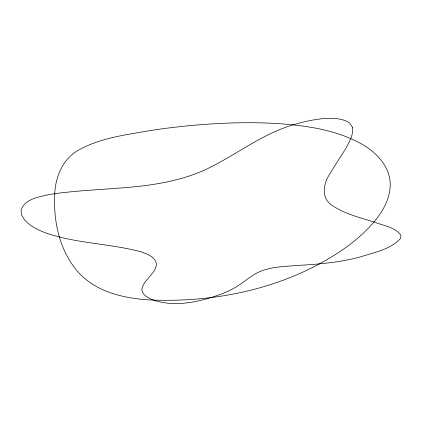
<?xml version="1.0" encoding="UTF-8"?>
<svg xmlns="http://www.w3.org/2000/svg" width="422" height="422" viewBox="0 0 422 422"><rect width="100%" height="100%" fill="white"/><g stroke="black" fill="none" stroke-linecap="round" stroke-linejoin="round"><path stroke-width="0.63" d="M352.512 127.391C353.52 135.056 349.321 141.913 345.818 148.38C340.849 156.583 335.432 164.501 330.516 172.74C323.394 182.984 320.229 198.361 332.842 205.883C345.692 214.376 360.958 217.815 375.438 222.468C384.078 225.918 395.235 227.136 400.9 235.281L400.647 238.272C390.35 249.782 373.723 252.525 359.639 257.135C340.037 262.299 319.786 264.177 299.609 265.322C285.541 266.504 270.75 266.329 257.747 272.554C250.483 276.246 244.401 281.754 237.539 286.074A110.728 36.171 -2.5 0 1 220.558 294.34C199.559 301.872 176.011 307.295 154.109 300.358C149.035 298.349 141.929 295.469 141.866 289.033C142.61 284.623 145.79 281.247 148.533 277.924C151.909 273.794 156.425 269.574 156.388 263.834C155.09 256.502 146.766 253.949 140.705 251.723C109.403 243.394 76.266 243.599 45.523 232.844A86.795 33.892 -1.3 0 1 24.545 219.841L21.58 214.872L21.1 209.898C25.262 198.472 39.478 196.91 49.738 194.431C72.568 190.902 95.688 189.984 118.693 188.128C151.334 185.791 184.678 181.191 213.88 165.456C238.266 152.796 260.617 136.063 286.738 126.916C299.003 122.739 311.647 119.616 324.576 118.492C333.016 118.244 342.094 118.028 349.442 122.855L352.512 127.391M54.707 194.637C53.404 220.964 59.259 248.795 76.108 269.658C93.457 291.243 122.132 298.132 148.528 299.873C216.565 303.149 287.324 287.952 343.919 248.885A432.745 172.983 2.1 0 0 364.334 232.211C377.326 219.556 389.981 203.668 390.239 184.667C390.197 166.5 376.202 152.099 361.221 143.775C335.991 129.849 306.826 125.682 278.467 123.609C247.835 121.731 217.082 122.971 186.556 125.956A263.834 96.327 -4.1 0 0 150.49 130.498C125.809 134.929 99.808 137.815 77.738 150.622C62.34 159.558 55.25 177.509 54.707 194.637"/></g></svg>
